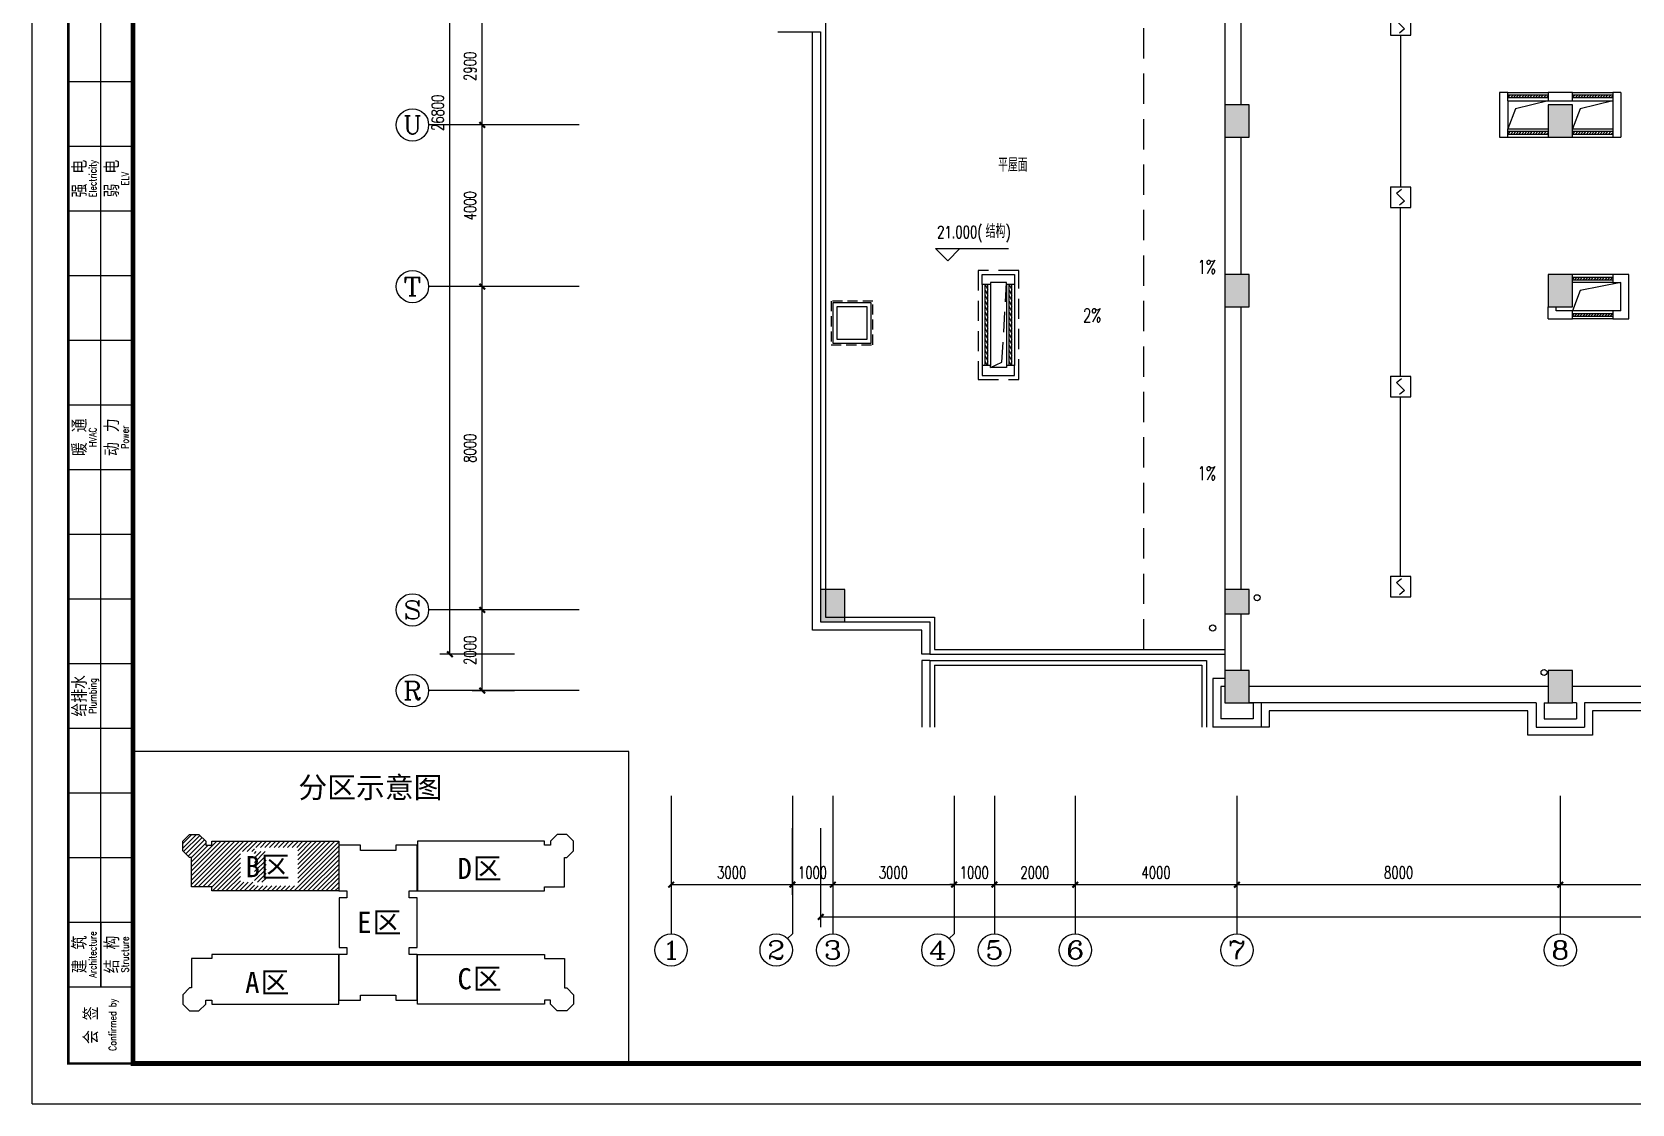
# Model space of a CAD drawing. Extents: x 190999 to 918899, y -200814 to 215286.
# Drawn here: x 309899 to 349487, y -96414 to -69885 of the extents above; entities that cross this region are included whole.
import ezdxf
from ezdxf.enums import TextEntityAlignment as Align

# ---------------------------------------------------------------- set-up
doc = ezdxf.new("R2010")
doc.units = 0
doc.header["$LTSCALE"] = 1000
doc.header["$MEASUREMENT"] = 0
doc.linetypes.add('HIDDEN', pattern=[0.375, 0.25, -0.125])
doc.layers.get('Defpoints').update_dxf_attribs({"color": 1})
for name, color, linetype in [('00-EQUIP', 3, 'Continuous'), ('00-WIRE-4', 6, 'Continuous'), ('A-卫生间', 250, 'Continuous'), ('A-墙线', 2, 'Continuous'), ('A-外包装修', 250, 'Continuous'), ('AXIS', 3, 'Continuous'), ('AXIS_TEXT', 7, 'Continuous'), ('COLUMN', 2, 'Continuous'), ('DIM_ELEV', 3, 'Continuous'), ('PUB_HATCH', 250, 'Continuous'), ('PUB_TEXT', 7, 'Continuous'), ('WALL', 2, 'Continuous'), ('WINDOW', 177, 'Continuous'), ('图框', 189, 'Continuous'), ('屋面排水', 4, 'Continuous'), ('房间名称', 7, 'Continuous'), ('洞口线', 165, 'Continuous'), ('雨水管', 151, 'Continuous'), ('雨水管口', 6, 'Continuous')]:
    doc.layers.add(name, color=color, linetype=linetype)
doc.styles.add('_TCH_AXIS', font='COMPLEX', dxfattribs={"bigfont": 'GBCBIG'})
doc.styles.add('_TCH_DIM', font='SIMPLEX', dxfattribs={"bigfont": 'GBCBIG'})
doc.styles.add('COMPLEX', font='COMPLEX')
doc.styles.add('DIM_FONT', font='SIMPLEX', dxfattribs={"width": 0.7, "bigfont": 'GBCBIG'})
doc.styles.add('HT', font='simhei.ttf')
doc.styles.get("Standard").update_dxf_attribs({"font": 'simhei.ttf'})
doc.styles.add('TKZ2_tjkts.shx', font='tjromant.shx', dxfattribs={"bigfont": 'tjkts.shx'})
doc.dimstyles.new('DIMN', dxfattribs={"dimtxt": 300, "dimasz": 100, "dimexe": 250, "dimexo": 300, "dimgap": 150, "dimtad": 1, "dimdec": 0, "dimzin": 0, "dimdsep": 46, "dimtxsty": 'DIM_FONT', "dimblk": 'ARCHTICK', "dimcen": 0.09, "dimclrt": 7, "dimazin": 2, "dimtfac": 1, "dimtdec": 0, "dimtix": 1, "dimtmove": 2, "dimatfit": 3, "dimfxl": 0, "dimtolj": 1, "dimtzin": 0, "dimarcsym": 0})

# ---------------------------------------------------------------- blocks, each defined once
blk = doc.blocks.new('TJAD_TK_A0')
at = {"layer": '图框'}
for p, q in [((973, -441.7), (973, 399.3)), ((990, -412.7), (990, -156.7)), ((982, -188.7), (998, -188.7)), ((982, -204.7), (998, -204.7)), ((982, -220.7), (998, -220.7)), ((982, -236.7), (998, -236.7)), ((982, -252.7), (998, -252.7)), ((982, -268.7), (998, -268.7)), ((982, -284.7), (998, -284.7)), ((982, -300.7), (998, -300.7)), ((982, -316.7), (998, -316.7)), ((982, -332.7), (998, -332.7)), ((982, -348.7), (998, -348.7)), ((982, -364.7), (998, -364.7)), ((982, -380.7), (998, -380.7)), ((982, -396.7), (998, -396.7)), ((990, -396.7), (990, -412.7)), ((982, -412.7), (998, -412.7)), ((973, -441.7), (2162, -441.7))]:
    blk.add_line(p, q, dxfattribs=at)
at = {"layer": '图框', "const_width": 1.2}
blk.add_lwpolyline([(2152, -431.7), (2152, 389.3), (998, 389.3), (998, -431.7)], close=True, dxfattribs=at)
at = {"layer": '图框', "const_width": 0.6}
blk.add_lwpolyline([(998, -431.7), (982, -431.7), (982, -156.7), (998, -156.7)], dxfattribs=at)
at = {"layer": '图框', "style": 'TKZ2_tjkts.shx'}
for s, p in [('强 电', (984.79, -212.7)), ('弱 电', (992.79, -212.7)), ('暖 通', (984.79, -276.7)), ('动 力', (992.79, -276.7)), ('给排水', (984.79, -340.7)), ('建 筑', (984.79, -404.7)), ('结 构', (992.79, -404.7)), ('会 签', (987.62, -422.2))]:
    blk.add_text(s, height=3.6, rotation=90, dxfattribs=at).set_placement(p, align=Align.MIDDLE_CENTER)
at = {"layer": '图框', "style": 'TKZ2_tjkts.shx', "width": 0.8}
for s, p in [('Electricity', (988.02, -212.7)), ('ELV', (996.02, -212.7)), ('HVAC', (988.02, -276.7)), ('Power', (996.02, -276.7)), ('Plumbing', (988.02, -340.7)), ('Architecture', (988.02, -404.7)), ('Structure', (996.02, -404.7)), ('Confirmed by', (992.95, -422.09))]:
    blk.add_text(s, height=1.8, rotation=90, dxfattribs=at).set_placement(p, align=Align.MIDDLE_CENTER)
blk = doc.blocks.new('$WINLIB2D$00000039')
at = {"color": 0}
for p, q in [((0.5, 0.5), (-0.5, 0.5)), ((-0.5, 0.167), (0.5, 0.167)), ((-0.452, -0.167), (-0.5, 0.084)), ((-0.384, -0.167), (-0.448, 0.167)), ((-0.316, -0.167), (-0.38, 0.167)), ((-0.248, -0.167), (-0.312, 0.167)), ((-0.18, -0.167), (-0.244, 0.167)), ((-0.112, -0.167), (-0.176, 0.167)), ((-0.044, -0.167), (-0.108, 0.167)), ((0.024, -0.167), (-0.04, 0.167)), ((0.092, -0.167), (0.028, 0.167)), ((0.16, -0.167), (0.096, 0.167)), ((0.228, -0.167), (0.164, 0.167)), ((0.296, -0.167), (0.232, 0.167)), ((0.364, -0.167), (0.3, 0.167)), ((0.432, -0.167), (0.368, 0.167)), ((0.5, -0.167), (0.436, 0.167)), ((-0.5, -0.167), (0.5, -0.167)), ((0.5, -0.5), (-0.5, -0.5))]:
    blk.add_line(p, q, dxfattribs=at)
blk = doc.blocks.new('_ArchTick')
at = {"const_width": 0.5}
blk.add_lwpolyline([(-0.7, -0.7), (0.7, 0.7)], dxfattribs=at)
blk = doc.blocks.new('*D1396')
at = {"layer": 'AXIS', "color": 0, "lineweight": -2}
for p, q in [((321833, -84185), (320789, -84185)), ((321039, -86185), (321039, -84185)), ((321833, -86185), (320789, -86185))]:
    blk.add_line(p, q, dxfattribs=at)
at = {"layer": 'Defpoints', "color": 0}
for p in [(321039, -84185), (322133, -84185), (322133, -86185)]:
    blk.add_point(p, dxfattribs=at)
at = {"layer": 'AXIS', "color": 0, "lineweight": -2, "xscale": 100, "yscale": 100, "zscale": 100}
for p, rotation in [((321039, -84185), 90), ((321039, -86185), 270)]:
    blk.add_blockref('_ArchTick', p, dxfattribs=dict(at, rotation=rotation))
at = {"layer": 'AXIS', "color": 7, "insert": (320739, -85185), "char_height": 300, "attachment_point": 5, "rotation": 90, "style": 'DIM_FONT'}
blk.add_mtext('\\A1;2000', dxfattribs=at)
blk = doc.blocks.new('*D1397')
at = {"layer": 'AXIS', "color": 0, "lineweight": -2}
for p, q in [((321833, -76185), (320789, -76185)), ((321039, -84185), (321039, -76185)), ((321833, -84185), (320789, -84185))]:
    blk.add_line(p, q, dxfattribs=at)
at = {"layer": 'Defpoints', "color": 0}
for p in [(321039, -76185), (322133, -76185), (322133, -84185)]:
    blk.add_point(p, dxfattribs=at)
at = {"layer": 'AXIS', "color": 0, "lineweight": -2, "xscale": 100, "yscale": 100, "zscale": 100}
for p, rotation in [((321039, -76185), 90), ((321039, -84185), 270)]:
    blk.add_blockref('_ArchTick', p, dxfattribs=dict(at, rotation=rotation))
at = {"layer": 'AXIS', "color": 7, "insert": (320739, -80185), "char_height": 300, "attachment_point": 5, "rotation": 90, "style": 'DIM_FONT'}
blk.add_mtext('\\A1;8000', dxfattribs=at)
blk = doc.blocks.new('*D1398')
at = {"layer": 'AXIS', "color": 0, "lineweight": -2}
for p, q in [((321833, -72185), (320789, -72185)), ((321039, -76185), (321039, -72185)), ((321833, -76185), (320789, -76185))]:
    blk.add_line(p, q, dxfattribs=at)
at = {"layer": 'Defpoints', "color": 0}
for p in [(321039, -72185), (322133, -72185), (322133, -76185)]:
    blk.add_point(p, dxfattribs=at)
at = {"layer": 'AXIS', "color": 0, "lineweight": -2, "xscale": 100, "yscale": 100, "zscale": 100}
for p, rotation in [((321039, -72185), 90), ((321039, -76185), 270)]:
    blk.add_blockref('_ArchTick', p, dxfattribs=dict(at, rotation=rotation))
at = {"layer": 'AXIS', "color": 7, "insert": (320739, -74185), "char_height": 300, "attachment_point": 5, "rotation": 90, "style": 'DIM_FONT'}
blk.add_mtext('\\A1;4000', dxfattribs=at)
blk = doc.blocks.new('*D1399')
at = {"layer": 'AXIS', "color": 0, "lineweight": -2}
for p, q in [((321833, -69285), (320789, -69285)), ((321039, -72185), (321039, -69285)), ((321833, -72185), (320789, -72185))]:
    blk.add_line(p, q, dxfattribs=at)
at = {"layer": 'Defpoints', "color": 0}
for p in [(321039, -69285), (322133, -69285), (322133, -72185)]:
    blk.add_point(p, dxfattribs=at)
at = {"layer": 'AXIS', "color": 0, "lineweight": -2, "xscale": 100, "yscale": 100, "zscale": 100}
for p, rotation in [((321039, -69285), 90), ((321039, -72185), 270)]:
    blk.add_blockref('_ArchTick', p, dxfattribs=dict(at, rotation=rotation))
at = {"layer": 'AXIS', "color": 7, "insert": (320739, -70735), "char_height": 300, "attachment_point": 5, "rotation": 90, "style": 'DIM_FONT'}
blk.add_mtext('\\A1;2900', dxfattribs=at)
blk = doc.blocks.new('*D1405')
at = {"layer": 'AXIS', "color": 0, "lineweight": -2}
for p, q in [((321833, -58485), (319989, -58485)), ((320239, -85285), (320239, -58485)), ((321833, -85285), (319989, -85285))]:
    blk.add_line(p, q, dxfattribs=at)
at = {"layer": 'Defpoints', "color": 0}
for p in [(320239, -58485), (322133, -58485), (322133, -85285)]:
    blk.add_point(p, dxfattribs=at)
at = {"layer": 'AXIS', "color": 0, "lineweight": -2, "xscale": 100, "yscale": 100, "zscale": 100}
for p, rotation in [((320239, -58485), 90), ((320239, -85285), 270)]:
    blk.add_blockref('_ArchTick', p, dxfattribs=dict(at, rotation=rotation))
at = {"layer": 'AXIS', "color": 7, "insert": (319939, -71885), "char_height": 300, "attachment_point": 5, "rotation": 90, "style": 'DIM_FONT'}
blk.add_mtext('\\A1;26800', dxfattribs=at)
blk = doc.blocks.new('*D1422')
at = {"layer": 'AXIS', "color": 0, "lineweight": -2}
for p, q in [((325712, -89585), (325712, -91235)), ((328711, -89585), (328711, -91235)), ((325712, -90985), (328711, -90985))]:
    blk.add_line(p, q, dxfattribs=at)
at = {"layer": 'Defpoints', "color": 0}
for p in [(325712, -89285), (328711, -89285), (328711, -90985)]:
    blk.add_point(p, dxfattribs=at)
at = {"layer": 'AXIS', "color": 0, "lineweight": -2, "xscale": 100, "yscale": 100, "zscale": 100, "rotation": 180}
blk.add_blockref('_ArchTick', (325712, -90985), dxfattribs=at)
at = {"layer": 'AXIS', "color": 0, "lineweight": -2, "xscale": 100, "yscale": 100, "zscale": 100}
blk.add_blockref('_ArchTick', (328711, -90985), dxfattribs=at)
at = {"layer": 'AXIS', "color": 7, "insert": (327211, -90685), "char_height": 300, "attachment_point": 5, "style": 'DIM_FONT'}
blk.add_mtext('\\A1;3000', dxfattribs=at)
blk = doc.blocks.new('*D1423')
at = {"layer": 'AXIS', "color": 0, "lineweight": -2}
for p, q in [((328711, -89585), (328711, -91235)), ((329712, -89585), (329712, -91235)), ((328711, -90985), (329712, -90985))]:
    blk.add_line(p, q, dxfattribs=at)
at = {"layer": 'Defpoints', "color": 0}
for p in [(328711, -89285), (329712, -89285), (329712, -90985)]:
    blk.add_point(p, dxfattribs=at)
at = {"layer": 'AXIS', "color": 0, "lineweight": -2, "xscale": 100, "yscale": 100, "zscale": 100, "rotation": 180}
blk.add_blockref('_ArchTick', (328711, -90985), dxfattribs=at)
at = {"layer": 'AXIS', "color": 0, "lineweight": -2, "xscale": 100, "yscale": 100, "zscale": 100}
blk.add_blockref('_ArchTick', (329712, -90985), dxfattribs=at)
at = {"layer": 'AXIS', "color": 7, "insert": (329211, -90685), "char_height": 300, "attachment_point": 5, "style": 'DIM_FONT'}
blk.add_mtext('\\A1;1000', dxfattribs=at)
blk = doc.blocks.new('*D1424')
at = {"layer": 'AXIS', "color": 0, "lineweight": -2}
for p, q in [((329712, -89585), (329712, -91235)), ((332712, -89585), (332712, -91235)), ((329712, -90985), (332712, -90985))]:
    blk.add_line(p, q, dxfattribs=at)
at = {"layer": 'Defpoints', "color": 0}
for p in [(329712, -89285), (332712, -89285), (332712, -90985)]:
    blk.add_point(p, dxfattribs=at)
at = {"layer": 'AXIS', "color": 0, "lineweight": -2, "xscale": 100, "yscale": 100, "zscale": 100, "rotation": 180}
blk.add_blockref('_ArchTick', (329712, -90985), dxfattribs=at)
at = {"layer": 'AXIS', "color": 0, "lineweight": -2, "xscale": 100, "yscale": 100, "zscale": 100}
blk.add_blockref('_ArchTick', (332712, -90985), dxfattribs=at)
at = {"layer": 'AXIS', "color": 7, "insert": (331212, -90685), "char_height": 300, "attachment_point": 5, "style": 'DIM_FONT'}
blk.add_mtext('\\A1;3000', dxfattribs=at)
blk = doc.blocks.new('*D1425')
at = {"layer": 'AXIS', "color": 0, "lineweight": -2}
for p, q in [((332712, -89585), (332712, -91235)), ((333712, -89585), (333712, -91235)), ((332712, -90985), (332612, -90985)), ((332712, -90985), (333712, -90985)), ((333712, -90985), (333812, -90985))]:
    blk.add_line(p, q, dxfattribs=at)
at = {"layer": 'Defpoints', "color": 0}
for p in [(332712, -89285), (333712, -89285), (333712, -90985)]:
    blk.add_point(p, dxfattribs=at)
at = {"layer": 'AXIS', "color": 0, "lineweight": -2, "xscale": 100, "yscale": 100, "zscale": 100}
blk.add_blockref('_ArchTick', (332712, -90985), dxfattribs=at)
at = {"layer": 'AXIS', "color": 0, "lineweight": -2, "xscale": 100, "yscale": 100, "zscale": 100, "rotation": 180}
blk.add_blockref('_ArchTick', (333712, -90985), dxfattribs=at)
at = {"layer": 'AXIS', "color": 7, "insert": (333212, -90685), "char_height": 300, "attachment_point": 5, "style": 'DIM_FONT'}
blk.add_mtext('\\A1;1000', dxfattribs=at)
blk = doc.blocks.new('*D1426')
at = {"layer": 'AXIS', "color": 0, "lineweight": -2}
for p, q in [((333712, -89585), (333712, -91235)), ((335712, -89585), (335712, -91235)), ((333712, -90985), (335712, -90985))]:
    blk.add_line(p, q, dxfattribs=at)
at = {"layer": 'Defpoints', "color": 0}
for p in [(333712, -89285), (335712, -89285), (335712, -90985)]:
    blk.add_point(p, dxfattribs=at)
at = {"layer": 'AXIS', "color": 0, "lineweight": -2, "xscale": 100, "yscale": 100, "zscale": 100, "rotation": 180}
blk.add_blockref('_ArchTick', (333712, -90985), dxfattribs=at)
at = {"layer": 'AXIS', "color": 0, "lineweight": -2, "xscale": 100, "yscale": 100, "zscale": 100}
blk.add_blockref('_ArchTick', (335712, -90985), dxfattribs=at)
at = {"layer": 'AXIS', "color": 7, "insert": (334712, -90685), "char_height": 300, "attachment_point": 5, "style": 'DIM_FONT'}
blk.add_mtext('\\A1;2000', dxfattribs=at)
blk = doc.blocks.new('*D1427')
at = {"layer": 'AXIS', "color": 0, "lineweight": -2}
for p, q in [((335712, -89585), (335712, -91235)), ((339712, -89585), (339712, -91235)), ((335712, -90985), (339712, -90985))]:
    blk.add_line(p, q, dxfattribs=at)
at = {"layer": 'Defpoints', "color": 0}
for p in [(335712, -89285), (339712, -89285), (339712, -90985)]:
    blk.add_point(p, dxfattribs=at)
at = {"layer": 'AXIS', "color": 0, "lineweight": -2, "xscale": 100, "yscale": 100, "zscale": 100, "rotation": 180}
blk.add_blockref('_ArchTick', (335712, -90985), dxfattribs=at)
at = {"layer": 'AXIS', "color": 0, "lineweight": -2, "xscale": 100, "yscale": 100, "zscale": 100}
blk.add_blockref('_ArchTick', (339712, -90985), dxfattribs=at)
at = {"layer": 'AXIS', "color": 7, "insert": (337712, -90685), "char_height": 300, "attachment_point": 5, "style": 'DIM_FONT'}
blk.add_mtext('\\A1;4000', dxfattribs=at)
blk = doc.blocks.new('*D1428')
at = {"layer": 'AXIS', "color": 0, "lineweight": -2}
for p, q in [((339712, -89585), (339712, -91235)), ((347712, -89585), (347712, -91235)), ((339712, -90985), (347712, -90985))]:
    blk.add_line(p, q, dxfattribs=at)
at = {"layer": 'Defpoints', "color": 0}
for p in [(339712, -89285), (347712, -89285), (347712, -90985)]:
    blk.add_point(p, dxfattribs=at)
at = {"layer": 'AXIS', "color": 0, "lineweight": -2, "xscale": 100, "yscale": 100, "zscale": 100, "rotation": 180}
blk.add_blockref('_ArchTick', (339712, -90985), dxfattribs=at)
at = {"layer": 'AXIS', "color": 0, "lineweight": -2, "xscale": 100, "yscale": 100, "zscale": 100}
blk.add_blockref('_ArchTick', (347712, -90985), dxfattribs=at)
at = {"layer": 'AXIS', "color": 7, "insert": (343712, -90685), "char_height": 300, "attachment_point": 5, "style": 'DIM_FONT'}
blk.add_mtext('\\A1;8000', dxfattribs=at)
blk = doc.blocks.new('*D1429')
at = {"layer": 'AXIS', "color": 0, "lineweight": -2}
for p, q in [((347712, -89585), (347712, -91235)), ((355712, -89585), (355712, -91235)), ((347712, -90985), (355712, -90985))]:
    blk.add_line(p, q, dxfattribs=at)
at = {"layer": 'Defpoints', "color": 0}
for p in [(347712, -89285), (355712, -89285), (355712, -90985)]:
    blk.add_point(p, dxfattribs=at)
at = {"layer": 'AXIS', "color": 0, "lineweight": -2, "xscale": 100, "yscale": 100, "zscale": 100, "rotation": 180}
blk.add_blockref('_ArchTick', (347712, -90985), dxfattribs=at)
at = {"layer": 'AXIS', "color": 0, "lineweight": -2, "xscale": 100, "yscale": 100, "zscale": 100}
blk.add_blockref('_ArchTick', (355712, -90985), dxfattribs=at)
at = {"layer": 'AXIS', "color": 7, "insert": (351712, -90685), "char_height": 300, "attachment_point": 5, "style": 'DIM_FONT'}
blk.add_mtext('\\A1;8000', dxfattribs=at)
blk = doc.blocks.new('*D1437')
at = {"layer": 'AXIS', "color": 0, "lineweight": -2}
for p, q in [((329412, -89585), (329412, -92035)), ((402412, -89585), (402412, -92035)), ((329412, -91785), (402412, -91785))]:
    blk.add_line(p, q, dxfattribs=at)
at = {"layer": 'Defpoints', "color": 0}
for p in [(329412, -89285), (402412, -89285), (402412, -91785)]:
    blk.add_point(p, dxfattribs=at)
at = {"layer": 'AXIS', "color": 0, "lineweight": -2, "xscale": 100, "yscale": 100, "zscale": 100, "rotation": 180}
blk.add_blockref('_ArchTick', (329412, -91785), dxfattribs=at)
at = {"layer": 'AXIS', "color": 0, "lineweight": -2, "xscale": 100, "yscale": 100, "zscale": 100}
blk.add_blockref('_ArchTick', (402412, -91785), dxfattribs=at)
at = {"layer": 'AXIS', "color": 7, "insert": (365912, -91485), "char_height": 300, "attachment_point": 5, "style": 'DIM_FONT'}
blk.add_mtext('\\A1;73000', dxfattribs=at)
blk = doc.blocks.new('_AXISO')
blk.add_circle((0, 0), 0.5)
at = {"layer": 'AXIS_TEXT', "style": 'COMPLEX', "width": 1.041667}
blk.add_attdef('A', text='', height=0.56, dxfattribs=at).set_placement((-0.25, -0.28), (0.25, -0.28), align=Align.FIT)
blk = doc.blocks.new('_FZH')
blk.add_lwpolyline([(-0.5, -0.5), (0.5, -0.5), (0.5, 0.5), (-0.5, 0.5)], close=True)
at = {"layer": 'PUB_HATCH'}
blk.add_solid([(-0.5, -0.5), (0.5, -0.5), (-0.5, 0.5), (0.5, 0.5)], dxfattribs=at)
blk = doc.blocks.new('_LINKPT1')
at = {"color": 0}
blk.add_line((0, 0), (0, 0), dxfattribs=at)
blk = doc.blocks.new('3S1KCGW2')
for p, q in [((0.5, 0.5), (-0.5, 0.5)), ((-0.5, 0.5), (-0.5, -0.5)), ((-0.2, 0.2), (0.05, 0.4)), ((0, 0), (-0.2, 0.2)), ((0, 0), (0.2, -0.2)), ((0.5, -0.5), (0.5, 0.5)), ((-0.5, -0.5), (0.5, -0.5)), ((0.2, -0.2), (-0.05, -0.4))]:
    blk.add_line(p, q)
at = {"const_width": 0.04, "flags": 128}
blk.add_lwpolyline([(-0.5, -0.5), (-0.5, 0.5), (0.5, 0.5), (0.5, -0.5)], close=True, dxfattribs=at)
at = {"xscale": 0.002, "yscale": 0.002, "zscale": 0.002}
for p in [(-0.5, 0), (0, 0.5), (0.5, 0), (0, -0.5)]:
    blk.add_blockref('_LINKPT1', p, dxfattribs=at)
at = {"flags": 9}
blk.add_attdef('A', (0, 0), '', height=0.00002, dxfattribs=at)

msp = doc.modelspace()

# ---------------------------------------------------------------- hatches: boundary and pattern name
at = {"layer": 'PUB_HATCH'}
for points in [[(340011.6, -72484.5), (340011.6, -71684.5), (339411.6, -71684.5), (339411.6, -72484.5)], [(348011.6, -72484.5), (348011.6, -71684.5), (347411.6, -71684.5), (347411.6, -72484.5)], [(340011.6, -76684.5), (340011.6, -75884.5), (339411.6, -75884.5), (339411.6, -76684.5)], [(348011.6, -76684.5), (348011.6, -75884.5), (347411.6, -75884.5), (347411.6, -76684.5)], [(330011.6, -84484.5), (330011.6, -83684.5), (329411.6, -83684.5), (329411.6, -84484.5)], [(340011.6, -86484.5), (340011.6, -85684.5), (339411.6, -85684.5), (339411.6, -86484.5)], [(348011.6, -86484.5), (348011.6, -85684.5), (347411.6, -85684.5), (347411.6, -86484.5)]]:
    msp.add_hatch(color=256, dxfattribs=at).paths.add_polyline_path(points)
h = msp.add_hatch(dxfattribs=at)
h.set_pattern_fill('ANSI31', color=256, scale=50, style=0)
h.set_pattern_definition([(45, (-1e-10, -168200), (-56.1266, 56.1266), [])])
h.paths.add_polyline_path([(317489.5, -90011.7), (317489.5, -91141.7), (314347, -91141.7), (314347, -91041.7), (313847, -91041.7), (313847, -90311.7), (313793.9, -90311.7), (313627, -90144.8), (313627, -89908.7), (313794, -89741.7), (314030.1, -89741.7), (314197.1, -89908.7), (314197.1, -90011.7), (314347, -90011.7), (314347, -89911.7), (317489.5, -89911.7)])
edge = h.paths.add_edge_path(flags=16)
edge.add_line((315057.8, -90926.3), (315688.4, -90926.3))
edge.add_line((315688.4, -90926.3), (315688.4, -90168.7))
edge.add_line((315688.4, -90168.7), (315057.8, -90168.7))
edge.add_line((315057.8, -90168.7), (315057.8, -90926.3))
edge.add_line((315403.3, -91017.9), (316477, -91017.9))
edge.add_line((316477, -91017.9), (316477, -90065.3))
edge.add_line((316477, -90065.3), (315403.3, -90065.3))
edge.add_line((315403.3, -90065.3), (315403.3, -91017.9))

# ---------------------------------------------------------------- linework, layer by layer
msp.add_lwpolyline([(312398.5, -95413.5), (324664, -95413.5), (324664, -87689.5), (312398.5, -87689.5)], close=True)
for points in [[(317489.5, -90011.7), (317489.5, -91141.7), (314347, -91141.7), (314347, -91041.7), (313847, -91041.7), (313847, -90311.7), (313793.9, -90311.7), (313627, -90144.8), (313627, -89908.7), (313794, -89741.7), (314030.1, -89741.7), (314197.1, -89908.7), (314197.1, -90011.7), (314347, -90011.7), (314347, -89911.7), (317489.5, -89911.7), (317489.5, -90011.7)], [(319434.5, -90011.7), (319434.5, -91141.7), (322577, -91141.7), (322577, -91041.7), (323077.1, -91041.7), (323077.1, -90311.7), (323130.2, -90311.7), (323297.1, -90144.8), (323297.1, -89908.7), (323130.1, -89741.7), (322894, -89741.7), (322727, -89908.7), (322727, -90011.7), (322577, -90011.7), (322577, -89911.7), (319434.5, -89911.7), (319434.5, -90011.7)], [(318462, -93716.7), (318897, -93716.7), (318897, -93841.7), (319429.5, -93841.7), (319429.5, -93841.7), (319429.5, -92711.7), (319232, -92711.7), (319232, -92541.7), (319427, -92541.7), (319427, -91311.7), (319232, -91311.7), (319232, -91141.7), (319429.5, -91141.7), (319429.5, -90011.7), (318897, -90011.7), (318897, -90136.7), (318027.1, -90136.7), (318027.1, -90011.7), (317494.5, -90011.7), (317494.5, -91141.7), (317692.1, -91141.7), (317692.1, -91311.7), (317497.1, -91311.7), (317497.1, -92541.7), (317692.1, -92541.7), (317692.1, -92711.7), (317494.5, -92711.7), (317494.5, -93841.7), (317494.5, -93841.7), (318027.1, -93841.7), (318027.1, -93716.7), (318462, -93716.7)], [(317489.5, -93841.7), (317489.5, -92711.7), (314347, -92711.7), (314347, -92811.7), (313847, -92811.7), (313847, -93541.7), (313793.9, -93541.7), (313627, -93708.6), (313627, -93944.7), (313794, -94111.7), (314030.1, -94111.7), (314197.1, -93944.7), (314197.1, -93841.7), (314347, -93841.7), (314347, -93941.7), (317489.5, -93941.7), (317489.5, -93841.7)], [(319434.5, -93841.7), (319434.5, -92711.7), (322577, -92711.7), (322577, -92811.7), (323077.1, -92811.7), (323077.1, -93541.7), (323130.2, -93541.7), (323297.1, -93708.6), (323297.1, -93944.7), (323130.1, -94111.7), (322894, -94111.7), (322727, -93944.7), (322727, -93841.7), (322577, -93841.7), (322577, -93941.7), (319434.5, -93941.7), (319434.5, -93841.7)]]:
    msp.add_lwpolyline(points)
at = {"layer": '00-WIRE-4'}
for p, q in [((343761.6, -69959.5), (343761.6, -73724)), ((343761.6, -78409.5), (343761.6, -74224)), ((343761.6, -83359.5), (343761.6, -78909.5))]:
    msp.add_line(p, q, dxfattribs=at)
at = {"layer": 'A-卫生间', "linetype": 'HIDDEN', "ltscale": 3}
msp.add_line((337411.6, -85164.5), (337411.6, -64004.5), dxfattribs=at)
at = {"layer": 'A-卫生间', "linetype": 'HIDDEN', "ltscale": 2}
msp.add_lwpolyline([(333311.6, -78484.5), (334311.6, -78484.5), (334311.6, -75784.5), (333311.6, -75784.5)], close=True, dxfattribs=at)
at = {"layer": 'A-卫生间', "linetype": 'HIDDEN'}
msp.add_lwpolyline([(330701.6, -76544.5), (329671.6, -76544.5), (329671.6, -77624.5), (330701.6, -77624.5)], close=True, dxfattribs=at)
at = {"layer": 'A-墙线'}
for p, q in [((339811.6, -62684.5), (339811.6, -71684.5)), ((339411.6, -64004.5), (339411.6, -71684.5)), ((329531.6, -69409.5), (329531.6, -84364.5)), ((328350.8, -69884.5), (329411.6, -69884.5)), ((329411.6, -69884.5), (329411.6, -84484.5)), ((339411.6, -72484.5), (339411.6, -75884.5)), ((339811.6, -72484.5), (339811.6, -75884.5)), ((339411.6, -76684.5), (339411.6, -83684.5)), ((339811.6, -76684.5), (339811.6, -83684.5)), ((339411.6, -84284.5), (339411.6, -85684.5)), ((339811.6, -84284.5), (339811.6, -85684.5)), ((329411.6, -84484.5), (332111.8, -84484.5)), ((329531.6, -84364.5), (332231.8, -84364.5)), ((332111.8, -84484.5), (332111.8, -85284.5)), ((332231.8, -84364.5), (332231.8, -85164.5)), ((332111.8, -85284.5), (339411.6, -85284.5)), ((332111.8, -85434.5), (338961.6, -85434.5)), ((332111.8, -85434.5), (332111.8, -87084.5)), ((332231.8, -85164.5), (339411.6, -85164.5)), ((338961.6, -85434.5), (338961.6, -87084.5)), ((332231.8, -85554.5), (338841.6, -85554.5)), ((332231.8, -85554.5), (332231.8, -87084.5)), ((338841.6, -85554.5), (338841.6, -87084.5)), ((339411.6, -85884.5), (339111.6, -85884.5)), ((339111.6, -85884.5), (339111.6, -87084.5)), ((339411.6, -86084.5), (339311.6, -86084.5)), ((339311.6, -86084.5), (339311.6, -86884.5)), ((347411.6, -86084.5), (340011.6, -86084.5)), ((355411.6, -86084.5), (348011.6, -86084.5)), ((347111.6, -86484.5), (340011.6, -86484.5)), ((340011.6, -86484.5), (340111.6, -86484.5)), ((340111.6, -86484.5), (340111.6, -86884.5)), ((340311.6, -86484.5), (340311.6, -87084.5)), ((347111.6, -86484.5), (347111.6, -87084.5)), ((347311.6, -86484.5), (347411.6, -86484.5)), ((347311.6, -86484.5), (347311.6, -86884.5)), ((348111.6, -86484.5), (348011.6, -86484.5)), ((348111.6, -86484.5), (348111.6, -86884.5)), ((355111.6, -86484.5), (348311.6, -86484.5)), ((348311.6, -86484.5), (348311.6, -87084.5)), ((340311.6, -87084.5), (339111.6, -87084.5)), ((340111.6, -86884.5), (339311.6, -86884.5)), ((347111.6, -87084.5), (348311.6, -87084.5)), ((347311.6, -86884.5), (348111.6, -86884.5))]:
    msp.add_line(p, q, dxfattribs=at)
at = {"layer": 'A-外包装修'}
for points in [[(332111.8, -85284.5), (331911.8, -85284.5), (331911.8, -84684.5), (329211.6, -84684.5), (329211.6, -69884.5)], [(332111.8, -85434.5), (331911.8, -85434.5), (331911.8, -87084.5)], [(354911.6, -86684.5), (348511.6, -86684.5), (348511.6, -87284.5), (346911.6, -87284.5), (346911.6, -86684.5), (340512.3, -86684.5), (340512.3, -87084.5), (340311.6, -87084.5)]]:
    msp.add_lwpolyline(points, dxfattribs=at)
at = {"layer": 'AXIS'}
for p, q in [((323433.1, -72184.5), (319711.6, -72184.5)), ((323433.1, -76184.5), (319711.6, -76184.5)), ((323433.1, -84184.5), (319711.6, -84184.5)), ((323433.1, -86184.5), (319711.6, -86184.5)), ((325711.6, -88784.5), (325711.6, -92203.6)), ((328711.2, -88784.5), (328711.2, -92203.6)), ((329711.6, -88784.5), (329711.6, -92203.6)), ((332712.1, -88784.5), (332712.1, -92203.6)), ((333711.6, -88784.5), (333711.6, -92203.6)), ((335711.6, -88784.5), (335711.6, -92203.6)), ((339711.6, -88784.5), (339711.6, -92203.6)), ((347711.6, -88784.5), (347711.6, -92203.6)), ((328594, -92320.8), (328711.2, -92203.6)), ((332594.9, -92320.8), (332712.1, -92203.6))]:
    msp.add_line(p, q, dxfattribs=at)
at = {"layer": 'COLUMN'}
for p, q in [((340011.6, -71684.5), (339411.6, -71684.5)), ((339411.6, -71684.5), (339411.6, -72484.5)), ((340011.6, -72484.5), (340011.6, -71684.5)), ((348011.6, -71684.5), (347411.6, -71684.5)), ((347411.6, -71684.5), (347411.6, -72484.5)), ((348011.6, -72484.5), (348011.6, -71684.5)), ((339411.6, -72484.5), (340011.6, -72484.5)), ((347411.6, -72484.5), (348011.6, -72484.5)), ((340011.6, -75884.5), (339411.6, -75884.5)), ((339411.6, -75884.5), (339411.6, -76684.5)), ((340011.6, -76684.5), (340011.6, -75884.5)), ((348011.6, -75884.5), (347411.6, -75884.5)), ((347411.6, -75884.5), (347411.6, -76684.5)), ((348011.6, -76684.5), (348011.6, -75884.5)), ((339411.6, -76684.5), (340011.6, -76684.5)), ((347411.6, -76684.5), (348011.6, -76684.5)), ((330011.6, -83684.5), (329411.6, -83684.5)), ((329411.6, -83684.5), (329411.6, -84484.5)), ((330011.6, -84484.5), (330011.6, -83684.5)), ((329411.6, -84484.5), (330011.6, -84484.5)), ((340011.6, -85684.5), (339411.6, -85684.5)), ((339411.6, -85684.5), (339411.6, -86484.5)), ((340011.6, -86484.5), (340011.6, -85684.5)), ((348011.6, -85684.5), (347411.6, -85684.5)), ((347411.6, -85684.5), (347411.6, -86484.5)), ((348011.6, -86484.5), (348011.6, -85684.5)), ((339411.6, -86484.5), (340011.6, -86484.5)), ((347411.6, -86484.5), (348011.6, -86484.5))]:
    msp.add_line(p, q, dxfattribs=at)
at = {"layer": 'DIM_ELEV'}
for p, q in [((332557.1, -75544.3), (332257.1, -75244.3)), ((332257.1, -75244.3), (334057.1, -75244.3)), ((332557.1, -75544.3), (332857.1, -75244.3))]:
    msp.add_line(p, q, dxfattribs=at)
at = {"layer": 'WALL'}
for p, q in [((346411.6, -71384.5), (346211.6, -71384.5)), ((346211.6, -71384.5), (346211.6, -72484.5)), ((346411.6, -71584.5), (346411.6, -71384.5)), ((346411.6, -71584.5), (346411.6, -72284.5)), ((348011.6, -71384.5), (347411.6, -71384.5)), ((347411.6, -71384.5), (347411.6, -71584.5)), ((347411.6, -71584.5), (348011.6, -71584.5)), ((348011.6, -71584.5), (348011.6, -71384.5)), ((349211.6, -71384.5), (349011.6, -71384.5)), ((349011.6, -71384.5), (349011.6, -71584.5)), ((349011.6, -71584.5), (349011.6, -72284.5)), ((349211.6, -71384.5), (349211.6, -72484.5)), ((346411.6, -72484.5), (346411.6, -72284.5)), ((349011.6, -72284.5), (349011.6, -72484.5)), ((346211.6, -72484.5), (346411.6, -72484.5)), ((349011.6, -72484.5), (349211.6, -72484.5)), ((349411.6, -75884.5), (349011.6, -75884.5)), ((349011.6, -75884.5), (349011.6, -76084.5)), ((349411.6, -76984.5), (349411.6, -75884.5)), ((349011.6, -76084.5), (349211.6, -76084.5)), ((349211.6, -76784.5), (349211.6, -76084.5)), ((347411.6, -76984.5), (347411.6, -76684.5)), ((347611.6, -76784.5), (347611.6, -76684.5)), ((348011.6, -76784.5), (347611.6, -76784.5)), ((348011.6, -76984.5), (348011.6, -76784.5)), ((349211.6, -76784.5), (349011.6, -76784.5)), ((349011.6, -76784.5), (349011.6, -76984.5)), ((347411.6, -76984.5), (348011.6, -76984.5)), ((349011.6, -76984.5), (349411.6, -76984.5))]:
    msp.add_line(p, q, dxfattribs=at)
for points in [[(334211.6, -75884.5), (334211.6, -76134.5), (334011.6, -76134.5), (334011.6, -76084.5), (333611.6, -76084.5), (333611.6, -76134.5), (333411.6, -76134.5), (333411.6, -75884.5), (334211.6, -75884.5)], [(333411.6, -78134.5), (333411.6, -78384.5), (334211.6, -78384.5), (334211.6, -78134.5), (334011.6, -78134.5), (334011.6, -78184.5), (333611.6, -78184.5), (333611.6, -78134.5), (333411.6, -78134.5)]]:
    msp.add_lwpolyline(points, dxfattribs=at)
for points in [[(330661.6, -76584.5), (329711.6, -76584.5), (329711.6, -77584.5), (330661.6, -77584.5)], [(330561.6, -76684.5), (329811.6, -76684.5), (329811.6, -77484.5), (330561.6, -77484.5)]]:
    msp.add_lwpolyline(points, close=True, dxfattribs=at)
at = {"layer": '屋面排水'}
for points in [[(338934.2, -75317.6, 0, 0, 0), (338934.2, -73769.2, 80, 0, 0), (338934.2, -73469.2, 0, 0, 0)], [(336547.2, -76897.3, 0, 0, 0), (338213.6, -76897.3, 80, 0, 0), (338513.6, -76897.3, 0, 0, 0)], [(338934.2, -81183.7, 0, 0, 0), (338934.2, -82732.2, 80, 0, 0), (338934.2, -83032.2, 0, 0, 0)]]:
    msp.add_lwpolyline(points, format="xyseb", dxfattribs=at)
at = {"layer": '洞口线'}
for points in [[(347411.6, -71584.5), (346602.1, -71783), (346411.6, -72284.5)], [(349011.6, -71584.5), (348202.1, -71783), (348011.6, -72284.5)], [(349211.6, -76084.5), (348202.1, -76283), (348011.6, -76784.5)]]:
    msp.add_lwpolyline(points, dxfattribs=at)
at = {"layer": '洞口线', "linetype": 'HIDDEN', "ltscale": 2}
msp.add_lwpolyline([(333611.6, -78184.5), (333897.5, -78059.3), (334011.6, -76084.5)], dxfattribs=at)
at = {"layer": '雨水管'}
for centre in [(340211.6, -83884.5), (347311.6, -85734.5)]:
    msp.add_circle(centre, 75, dxfattribs=at)
at = {"layer": '雨水管口'}
msp.add_circle((339111.6, -84634.5), 75, dxfattribs=at)

# ---------------------------------------------------------------- block references
at = {"layer": '00-EQUIP', "xscale": 500, "yscale": 500, "zscale": 500}
for p in [(343761.6, -69709.5), (343761.6, -73974)]:
    msp.add_blockref('3S1KCGW2', p, dxfattribs=at)
at = {"layer": '00-EQUIP', "xscale": 500, "yscale": 500, "zscale": 500, "rotation": 180}
for p in [(343761.6, -78659.5), (343761.6, -83609.5)]:
    msp.add_blockref('3S1KCGW2', p, dxfattribs=at)
at = {"layer": 'AXIS'}
ref = msp.add_blockref('_AXISO', (319311.6, -72184.5), dxfattribs=dict(at, xscale=800, yscale=800, zscale=800))
ref.add_attrib('A', 'U', dxfattribs={"layer": 'AXIS_TEXT', "height": 452.5, "style": '_TCH_AXIS', "width": 1.05}).set_placement((319085.4, -72410.8), (319537.9, -72410.8), align=Align.FIT)
ref = msp.add_blockref('_AXISO', (319311.6, -76184.5), dxfattribs=dict(at, xscale=800, yscale=800, zscale=800))
ref.add_attrib('A', 'T', dxfattribs={"layer": 'AXIS_TEXT', "height": 452.5, "style": '_TCH_AXIS', "width": 1.4}).set_placement((319085.4, -76410.8), (319537.9, -76410.8), align=Align.FIT)
ref = msp.add_blockref('_AXISO', (319311.6, -84184.5), dxfattribs=dict(at, xscale=800, yscale=800, zscale=800))
ref.add_attrib('A', 'S', dxfattribs={"layer": 'AXIS_TEXT', "height": 452.5, "style": '_TCH_AXIS', "width": 1.5}).set_placement((319085.4, -84410.8), (319537.9, -84410.8), align=Align.FIT)
ref = msp.add_blockref('_AXISO', (319311.6, -86184.5), dxfattribs=dict(at, xscale=800, yscale=800, zscale=800))
ref.add_attrib('A', 'R', dxfattribs={"layer": 'AXIS_TEXT', "height": 452.5, "style": '_TCH_AXIS', "width": 1.166667}).set_placement((319085.4, -86410.8), (319537.9, -86410.8), align=Align.FIT)
ref = msp.add_blockref('_AXISO', (325711.6, -92603.6), dxfattribs=dict(at, xscale=800, yscale=800, zscale=800))
ref.add_attrib('A', '1', dxfattribs={"layer": 'AXIS_TEXT', "height": 452.5, "style": '_TCH_AXIS', "width": 2.333333}).set_placement((325485.4, -92829.9), (325937.9, -92829.9), align=Align.FIT)
ref = msp.add_blockref('_AXISO', (328311.2, -92603.6), dxfattribs=dict(at, xscale=800, yscale=800, zscale=800))
ref.add_attrib('A', '2', dxfattribs={"layer": 'AXIS_TEXT', "height": 452.5, "style": '_TCH_AXIS', "width": 1.5}).set_placement((328084.9, -92829.9), (328537.5, -92829.9), align=Align.FIT)
ref = msp.add_blockref('_AXISO', (329711.6, -92603.6), dxfattribs=dict(at, xscale=800, yscale=800, zscale=800))
ref.add_attrib('A', '3', dxfattribs={"layer": 'AXIS_TEXT', "height": 452.5, "style": '_TCH_AXIS', "width": 1.5}).set_placement((329485.3, -92829.9), (329937.9, -92829.9), align=Align.FIT)
ref = msp.add_blockref('_AXISO', (332312.1, -92603.6), dxfattribs=dict(at, xscale=800, yscale=800, zscale=800))
ref.add_attrib('A', '4', dxfattribs={"layer": 'AXIS_TEXT', "height": 452.5, "style": '_TCH_AXIS', "width": 1.3125}).set_placement((332085.8, -92829.9), (332538.3, -92829.9), align=Align.FIT)
ref = msp.add_blockref('_AXISO', (333711.6, -92603.6), dxfattribs=dict(at, xscale=800, yscale=800, zscale=800))
ref.add_attrib('A', '5', dxfattribs={"layer": 'AXIS_TEXT', "height": 452.5, "style": '_TCH_AXIS', "width": 1.5}).set_placement((333485.3, -92829.9), (333937.9, -92829.9), align=Align.FIT)
ref = msp.add_blockref('_AXISO', (335711.6, -92603.6), dxfattribs=dict(at, xscale=800, yscale=800, zscale=800))
ref.add_attrib('A', '6', dxfattribs={"layer": 'AXIS_TEXT', "height": 452.5, "style": '_TCH_AXIS', "width": 1.5}).set_placement((335485.4, -92829.9), (335937.9, -92829.9), align=Align.FIT)
ref = msp.add_blockref('_AXISO', (339711.6, -92603.6), dxfattribs=dict(at, xscale=800, yscale=800, zscale=800))
ref.add_attrib('A', '7', dxfattribs={"layer": 'AXIS_TEXT', "height": 452.5, "style": '_TCH_AXIS', "width": 1.5}).set_placement((339485.4, -92829.9), (339937.9, -92829.9), align=Align.FIT)
ref = msp.add_blockref('_AXISO', (347711.6, -92603.6), dxfattribs=dict(at, xscale=800, yscale=800, zscale=800))
ref.add_attrib('A', '8', dxfattribs={"layer": 'AXIS_TEXT', "height": 452.5, "style": '_TCH_AXIS', "width": 1.5}).set_placement((347485.4, -92829.9), (347937.9, -92829.9), align=Align.FIT)
at = {"layer": 'COLUMN', "xscale": 600, "yscale": 600, "zscale": 600}
msp.add_blockref('_FZH', (339711.6, -83984.5), dxfattribs=at)
at = {"layer": 'WINDOW', "yscale": 200, "zscale": -1000}
for p, xscale, rotation in [((346911.6, -71484.5), -1000, 359.9999999999905), ((348511.6, -71484.5), -1000, 359.9999999999905), ((333511.6, -77134.5), -2000, 270), ((334111.6, -77134.5), -2000, 270)]:
    msp.add_blockref('$WINLIB2D$00000039', p, dxfattribs=dict(at, xscale=xscale, rotation=rotation))
at = {"layer": 'WINDOW'}
for p, xscale, yscale, zscale in [((346911.6, -72384.5), -1000, 200, -1000), ((348511.6, -72384.5), -1000, 200, -1000), ((348511.6, -75984.5), 1000, -200, 1000), ((348511.6, -76884.5), 1000, -200, 1000)]:
    msp.add_blockref('$WINLIB2D$00000039', p, dxfattribs=dict(at, xscale=xscale, yscale=yscale, zscale=zscale))
at = {"layer": '图框', "xscale": 100, "yscale": 100, "zscale": 100}
msp.add_blockref('TJAD_TK_A0', (212598.6, -52243.2), dxfattribs=at)

# ---------------------------------------------------------------- texts
at = {"layer": 'PUB_TEXT', "style": '_TCH_DIM', "width": 0.705882}
for s, height, p in [('21.000(', 297.5, (332295.6, -74983.6)), (')', 297.5, (333987.1, -74983.6)), ('1%', 340, (338740, -75867.4)), ('2%', 340, (335903.2, -77067.3)), ('1%', 340, (338740, -80973.9))]:
    msp.add_text(s, height=height, dxfattribs=at).set_placement(p)
at = {"layer": 'PUB_TEXT', "style": '_TCH_DIM'}
msp.add_text('结构', height=337.59, dxfattribs=at).set_placement((333495.6, -74983.6))
at = {"layer": '房间名称'}
for s, height, style, p in [('平屋面', 337.59, '_TCH_DIM', (333802.2, -73339.4)), ('分区示意图', 522.78, 'HT', (316489.8, -88839.2)), ('区', 522.8, 'HT', (315562.1, -90800)), ('B', 522.8, 'HT', (315184, -90800)), ('D', 522.8, 'HT', (320426, -90845.2)), ('区', 522.8, 'HT', (320804.1, -90845.2)), ('E', 522.8, 'HT', (317946, -92179)), ('区', 522.8, 'HT', (318324.1, -92179)), ('区', 522.8, 'HT', (320804.1, -93574.4)), ('A', 522.8, 'HT', (315172.2, -93665.8)), ('区', 522.8, 'HT', (315550.3, -93665.8)), ('C', 522.8, 'HT', (320426, -93574.4))]:
    msp.add_text(s, height=height, dxfattribs=dict(at, style=style)).set_placement(p)

# ---------------------------------------------------------------- dimensions: what is measured, and where the dimension line sits
at = {"layer": 'AXIS'}
for p1, p2, distance, picture, middle in [((322133.1, -85284.5), (322133.1, -58484.5), 1894.4, '*D1405', (319938.7, -71884.5)), ((322133.1, -72184.5), (322133.1, -69284.5), 1094.4, '*D1399', (320738.7, -70734.5)), ((322133.1, -76184.5), (322133.1, -72184.5), 1094.4, '*D1398', (320738.7, -74184.5)), ((322133.1, -84184.5), (322133.1, -76184.5), 1094.4, '*D1397', (320738.7, -80184.5)), ((322133.1, -86184.5), (322133.1, -84184.5), 1094.4, '*D1396', (320738.7, -85184.5)), ((325711.6, -89284.5), (328711.2, -89284.5), -1700, '*D1422', (327211.4, -90684.5)), ((328711.2, -89284.5), (329711.6, -89284.5), -1700, '*D1423', (329211.4, -90684.5)), ((329411.6, -89284.5), (402411.6, -89284.5), -2500, '*D1437', (365911.6, -91484.5)), ((329711.6241, -89284.5314), (332712.0708, -89284.5314), -1700, '*D1424', (331211.8474, -90684.5314)), ((332712.0708, -89284.5314), (333711.6241, -89284.5314), -1700, '*D1425', (333211.8474, -90684.5314)), ((333711.6, -89284.5), (335711.6, -89284.5), -1700, '*D1426', (334711.6, -90684.5)), ((335711.6, -89284.5), (339711.6, -89284.5), -1700, '*D1427', (337711.6, -90684.5)), ((339711.6, -89284.5), (347711.6, -89284.5), -1700, '*D1428', (343711.6, -90684.5)), ((347711.6, -89284.5), (355711.6, -89284.5), -1700, '*D1429', (351711.6, -90684.5))]:
    dim = msp.add_aligned_dim(p1=p1, p2=p2, distance=distance, dimstyle='DIMN', dxfattribs=at)
    dim.commit()
    dim.dimension.update_dxf_attribs({"geometry": picture, "text_midpoint": middle})

doc.saveas('drawing.dxf')
